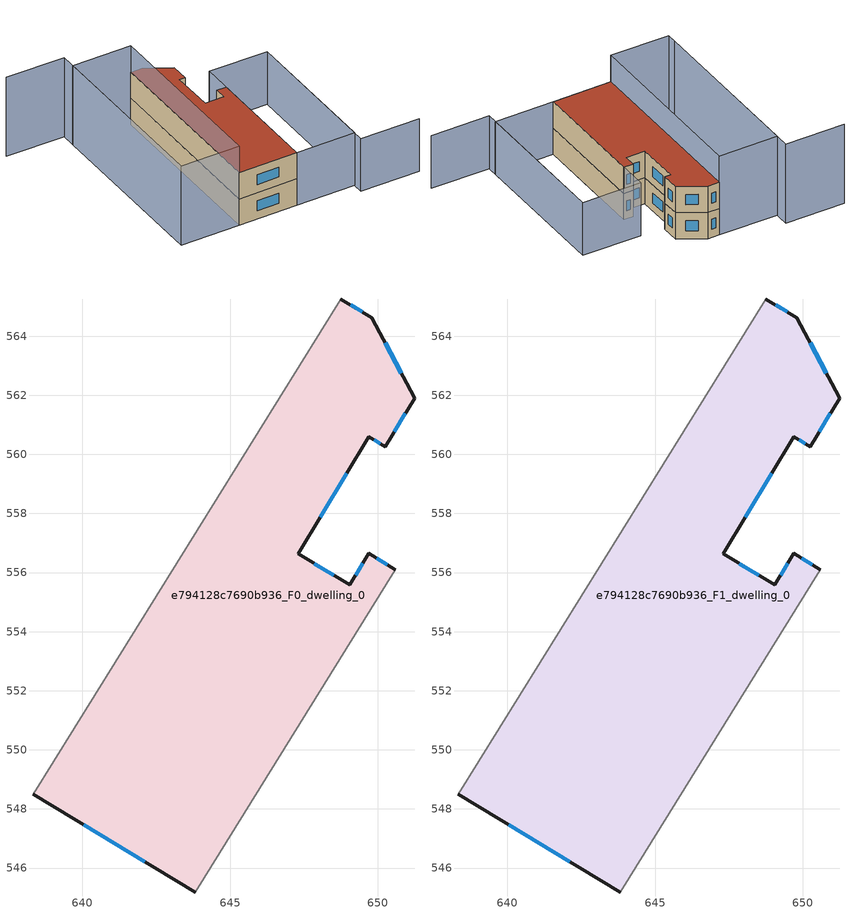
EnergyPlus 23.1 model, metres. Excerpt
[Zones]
e794128c7690b936_F0_dwelling_0
 floor ground (EU_floor_Construction): 649.79,564.63 651.24,561.9 650.25,560.26 649.69,560.59 647.3,556.63 649.04,555.58 649.68,556.65 650.59,556.1 643.82,545.19 638.34,548.5 648.75,565.26 z0
 wall outside (EU_wall_Construction): 650.59,556.1 649.68,556.65 649.04,555.58 647.3,556.63 649.69,560.59 650.25,560.26 651.24,561.9 649.79,564.63 648.75,565.26 / 638.34,548.5 643.82,545.19 z0:3
 wall adiabatic (EU_wall_Construction): 643.82,545.19 650.59,556.1 / 648.75,565.26 638.34,548.5 z0:3
 window (EU_Window_Construction): 648.5,555.91 647.84,556.31 / 649.48,556.32 649.24,555.91 / 650.31,556.27 649.97,556.48 / 640.05,547.47 642.11,546.22 / 649.46,564.82 649.07,565.06 / 650.79,562.75 650.24,563.78 / 650.56,560.77 650.93,561.39 / 649.87,560.49 650.07,560.37 / 648.05,557.87 648.95,559.36 z0.93:2.07
e794128c7690b936_F1_dwelling_0
 floor to e794128c7690b936_F0_dwelling_0 (EU_floor_Construction): 649.79,564.63 651.24,561.9 650.25,560.26 649.69,560.59 647.3,556.63 649.04,555.58 649.68,556.65 650.59,556.1 643.82,545.19 638.34,548.5 648.75,565.26 z3
 wall outside (EU_wall_Construction): 650.59,556.1 649.68,556.65 649.04,555.58 647.3,556.63 649.69,560.59 650.25,560.26 651.24,561.9 649.79,564.63 648.75,565.26 / 638.34,548.5 643.82,545.19 z3:6
 wall adiabatic (EU_wall_Construction): 643.82,545.19 650.59,556.1 / 648.75,565.26 638.34,548.5 z3:6
 window (EU_Window_Construction): 648.5,555.91 647.84,556.31 / 649.48,556.32 649.24,555.91 / 650.31,556.27 649.97,556.48 / 640.05,547.47 642.11,546.22 / 649.46,564.82 649.07,565.06 / 650.79,562.75 650.24,563.78 / 650.56,560.77 650.93,561.39 / 649.87,560.49 650.07,560.37 / 648.05,557.87 648.95,559.36 z3.93:5.07
 roof outside (EU_roof_Construction): 643.82,545.19 650.59,556.1 649.68,556.65 649.04,555.58 647.3,556.63 649.69,560.59 650.25,560.26 651.24,561.9 649.79,564.63 648.75,565.26 638.34,548.5 z6
shading: 654.09,537.47 648.65,540.85 / 648.65,540.85 657.65,555.33 / 657.63,555.31 649.25,541.81 / 649.25,541.81 643.82,545.19 / 643.82,545.19 652.2,558.69 / 652.2,558.69 657.63,555.31 z0:6; 638.7,573.34 644.13,569.97 / 644.13,569.97 633.46,552.78 / 648.75,565.26 638.34,548.49 / 638.34,548.49 632.9,551.87 / 632.9,551.87 643.31,568.64 / 643.31,568.64 648.75,565.26 z0:9
[Building]
EU S2 Campaign: North Axis=0; Terrain=City; Solar Distribution=FullExterior
[Site:Location]
Montreal-Trudeau.Intl.AP: Latitude=45.4667; Longitude=-73.75; Time Zone=-5; Elevation=36
[SizingPeriod:WeatherFileDays]
AnnualSizingPeriod: Begin Month=1; Begin Day of Month=1; End Month=12; End Day of Month=31; Day of Week for Start Day=Monday; Use Weather File Daylight Saving Period=No; Use Weather File Rain and Snow Indicators=No
[MATERIAL]
EU_InternalMass_Material: Roughness=MediumRough; Thickness=0.1; Conductivity=1; Density=1800; Specific Heat=900; Thermal Absorptance=0.9; Solar Absorptance=0.7; Visible Absorptance=0.7
[MATERIAL:NOMASS] Roughness=MediumRough; Thermal Absorptance=0.9; Solar Absorptance=0.7; Visible Absorptance=0.7
Name | Thermal Resistance
EU_wall_NoMass; EU_floor_NoMass | 1.51479
EU_roof_NoMass | 2.84114
[WINDOWMATERIAL:SIMPLEGLAZINGSYSTEM]
EU_Window_SimpleGlazing: UFactor=3.53504; Solar Heat Gain Coefficient=0.8; Visible Transmittance=0.8
[CONSTRUCTION]
EU_wall_Construction: EU_wall_NoMass
EU_roof_Construction: EU_roof_NoMass
EU_floor_Construction: EU_floor_NoMass
EU_Window_Construction: EU_Window_SimpleGlazing
EU_InternalMass_Construction: EU_InternalMass_Material
[ZONE] Type=1; Multiplier=1; Ceiling Height=autocalculate; Floor Area=autocalculate; Part of Total Floor Area=Yes
Name | Volume
e794128c7690b936_F0_dwelling_0 | 306.874
e794128c7690b936_F1_dwelling_0 | 306.875
[INTERNALMASS] Construction=EU_InternalMass_Construction; Surface Area=102.292
Name | Zone or ZoneList
e794128c7690b936_F0_dwelling_0_EU_InternalMass | e794128c7690b936_F0_dwelling_0
e794128c7690b936_F1_dwelling_0_EU_InternalMass | e794128c7690b936_F1_dwelling_0
[OTHEREQUIPMENT] Fuel Type=Electricity; Design Level Calculation Method=Watts/Area; Power per Zone Floor Area=1; Fraction Latent=0; Fraction Radiant=0; Fraction Lost=0; Carbon Dioxide Generation Rate=0; EndUse Subcategory=EU_Step8_InternalGains
Name | Zone or ZoneList or Space or SpaceList | Schedule
EU_Step8_InternalGain_e794128c7690b936_F0_dwelling_0_f000 | e794128c7690b936_F0_dwelling_0 | EU_Step8_GainSchedule_e794128c7690b936_F0_dwelling_0_f000
EU_Step8_InternalGain_e794128c7690b936_F1_dwelling_0_f000 | e794128c7690b936_F1_dwelling_0 | EU_Step8_GainSchedule_e794128c7690b936_F1_dwelling_0_f000
[ZONEVENTILATION:DESIGNFLOWRATE] Schedule=EU_AlwaysOn; Design Flow Rate Calculation Method=AirChanges/Hour; Air Changes per Hour=0.775154; Ventilation Type=Natural; Fan Pressure Rise=0; Fan Total Efficiency=1; Constant Term Coefficient=1; Temperature Term Coefficient=0; Velocity Term Coefficient=0; Velocity Squared Term Coefficient=0; Minimum Indoor Temperature=-100; Maximum Indoor Temperature=100; Delta Temperature=-100; Minimum Outdoor Temperature=-100; Maximum Outdoor Temperature=100; Maximum Wind Speed=40
Name | Zone or ZoneList or Space or SpaceList
EU_ConstantAir_e794128c7690b936_F0_dwelling_0 | e794128c7690b936_F0_dwelling_0
EU_ConstantAir_e794128c7690b936_F1_dwelling_0 | e794128c7690b936_F1_dwelling_0
[HVACTEMPLATE:THERMOSTAT] Constant Heating Setpoint=20; Constant Cooling Setpoint=50
EU_HeatOnly_e794128c7690b936_F0_dwelling_0; EU_HeatOnly_e794128c7690b936_F1_dwelling_0
[HVACTEMPLATE:ZONE:IDEALLOADSAIRSYSTEM] System Availability Schedule=EU_AlwaysOn; Maximum Heating Supply Air Temperature=50; Minimum Cooling Supply Air Temperature=13; Maximum Heating Supply Air Humidity Ratio=0.0156; Minimum Cooling Supply Air Humidity Ratio=0.0077; Heating Limit=NoLimit; Cooling Limit=NoLimit; Heating Availability Schedule=EU_AlwaysOn; Cooling Availability Schedule=EU_CoolingOff; Dehumidification Control Type=ConstantSensibleHeatRatio; Cooling Sensible Heat Ratio=0.7; Dehumidification Setpoint=60; Humidification Control Type=None; Humidification Setpoint=30; Outdoor Air Method=None; Outdoor Air Flow Rate per Person=0.00944; Outdoor Air Flow Rate per Zone Floor Area=0; Outdoor Air Flow Rate per Zone=0; Demand Controlled Ventilation Type=None; Outdoor Air Economizer Type=NoEconomizer; Heat Recovery Type=None; Sensible Heat Recovery Effectiveness=0.7; Latent Heat Recovery Effectiveness=0.65
Name | Template Thermostat
e794128c7690b936_F0_dwelling_0 | EU_HeatOnly_e794128c7690b936_F0_dwelling_0
e794128c7690b936_F1_dwelling_0 | EU_HeatOnly_e794128c7690b936_F1_dwelling_0
[SIZING:ZONE] Zone Cooling Design Supply Air Temperature Input Method=SupplyAirTemperature; Zone Cooling Design Supply Air Temperature=13; Zone Heating Design Supply Air Temperature Input Method=SupplyAirTemperature; Zone Heating Design Supply Air Temperature=50; Zone Cooling Design Supply Air Humidity Ratio=0.008; Zone Heating Design Supply Air Humidity Ratio=0.008; Cooling Design Air Flow Method=DesignDay; Cooling Design Air Flow Rate=0; Cooling Minimum Air Flow per Zone Floor Area=0.000762; Cooling Minimum Air Flow=0; Cooling Minimum Air Flow Fraction=0.2; Heating Design Air Flow Method=DesignDay; Heating Design Air Flow Rate=0; Heating Maximum Air Flow per Zone Floor Area=0.002032; Heating Maximum Air Flow=0.141576; Heating Maximum Air Flow Fraction=0.3; Account for Dedicated Outdoor Air System=No; Dedicated Outdoor Air System Control Strategy=NeutralSupplyAir; Dedicated Outdoor Air Low Setpoint Temperature for Design=autosize; Dedicated Outdoor Air High Setpoint Temperature for Design=autosize; Zone Load Sizing Method=Sensible Load Only No Latent Load; Zone Latent Cooling Design Supply Air Humidity Ratio Input Method=HumidityRatioDifference; Zone Cooling Design Supply Air Humidity Ratio Difference=0.005; Zone Latent Heating Design Supply Air Humidity Ratio Input Method=HumidityRatioDifference; Zone Humidification Design Supply Air Humidity Ratio Difference=0.005
e794128c7690b936_F0_dwelling_0; e794128c7690b936_F1_dwelling_0
[SCHEDULE:CONSTANT]
Name | Hourly Value
EU_AlwaysOn | 1
EU_CoolingOff | 0
[SCHEDULE:FILE] Column Number=1; Rows to Skip at Top=0; Number of Hours of Data=8760; Column Separator=Comma; Interpolate to Timestep=No; Minutes per Item=60; Adjust Schedule for Daylight Savings=Yes
Name | File
EU_Step8_GainSchedule_e794128c7690b936_F0_dwelling_0_f000 | ../../schedules/e794128c7690b936/e794128c7690b936_F0_dwelling_0_f000_gain.csv
EU_Step8_GainSchedule_e794128c7690b936_F1_dwelling_0_f000 | ../../schedules/e794128c7690b936/e794128c7690b936_F1_dwelling_0_f000_gain.csv
